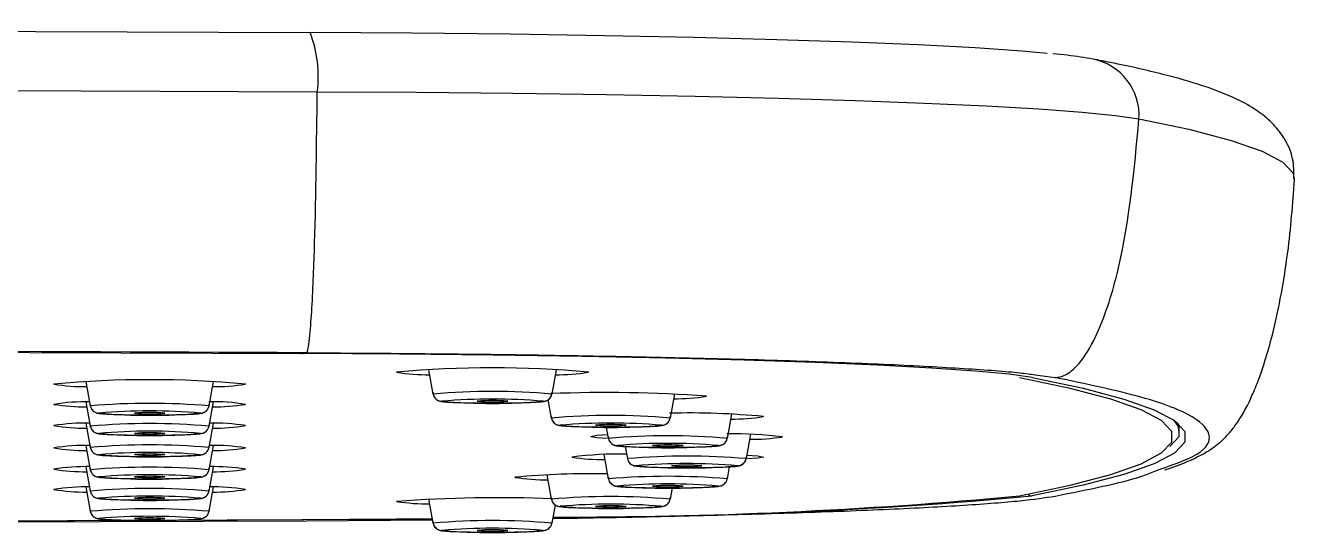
# Model space of a CAD drawing. Extents: x 4885 to 9138, y -729 to 2388.
# Drawn here: x 6292.75 to 6336.47, y 1045.98 to 1063.45 of the extents above; entities that cross this region are included whole.
import ezdxf

# ---------------------------------------------------------------- set-up
doc = ezdxf.new("R2010")
doc.units = 0
doc.header["$LTSCALE"] = 10
doc.header["$MEASUREMENT"] = 0
doc.layers.get('0').update_dxf_attribs({"linetype": 'CONTINUOUS'})

msp = doc.modelspace()

# ---------------------------------------------------------------- linework, layer by layer
for p, q in [((6305.546, 1051.502), (6305.554, 1051.51)), ((6306.802, 1050.751), (6306.654, 1051.589)), ((6311.037, 1051.589), (6310.889, 1050.751)), ((6312.146, 1051.502), (6312.138, 1051.51)), ((6293.735, 1051.093), (6293.743, 1051.101)), ((6294.992, 1050.341), (6294.844, 1051.179)), ((6299.227, 1051.179), (6299.079, 1050.341)), ((6300.335, 1051.093), (6300.327, 1051.101)), ((6327.531, 1051.411), (6328.222, 1051.321)), ((6310.875, 1049.922), (6310.763, 1050.555)), ((6315.11, 1050.76), (6314.962, 1049.922)), ((6316.218, 1050.674), (6316.21, 1050.682)), ((6293.735, 1050.395), (6293.743, 1050.403)), ((6294.992, 1049.643), (6294.844, 1050.481)), ((6299.227, 1050.481), (6299.079, 1049.643)), ((6300.335, 1050.395), (6300.327, 1050.403)), ((6294.992, 1048.91), (6294.844, 1049.748)), ((6299.227, 1049.748), (6299.079, 1048.91)), ((6317.075, 1050.062), (6316.927, 1049.224)), ((6318.183, 1049.976), (6318.175, 1049.984)), ((6332.485, 1049.478), (6332.485, 1049.677)), ((6293.735, 1049.662), (6293.743, 1049.67)), ((6300.335, 1049.662), (6300.327, 1049.67)), ((6312.243, 1049.286), (6312.235, 1049.278)), ((6312.839, 1049.224), (6312.771, 1049.615)), ((6317.727, 1049.364), (6317.579, 1048.526)), ((6318.827, 1049.286), (6318.835, 1049.278)), ((6293.735, 1048.894), (6293.743, 1048.902)), ((6294.992, 1048.142), (6294.844, 1048.98)), ((6299.227, 1048.98), (6299.079, 1048.142)), ((6300.335, 1048.894), (6300.327, 1048.902)), ((6313.418, 1048.943), (6313.492, 1048.526)), ((6311.583, 1048.58), (6311.591, 1048.588)), ((6312.839, 1047.828), (6312.692, 1048.666)), ((6318.183, 1048.58), (6318.175, 1048.588)), ((6293.735, 1048.161), (6293.743, 1048.169)), ((6294.992, 1047.41), (6294.844, 1048.247)), ((6299.227, 1048.247), (6299.079, 1047.41)), ((6300.335, 1048.161), (6300.327, 1048.169)), ((6310.875, 1047.13), (6310.727, 1047.968)), ((6317, 1048.246), (6316.927, 1047.828)), ((6294.992, 1046.712), (6294.844, 1047.549)), ((6299.227, 1047.549), (6299.079, 1046.712)), ((6309.618, 1047.882), (6309.626, 1047.89)), ((6315.031, 1047.52), (6314.962, 1047.13)), ((6293.735, 1047.463), (6293.743, 1047.471)), ((6300.335, 1047.463), (6300.327, 1047.471)), ((6305.546, 1047.054), (6305.554, 1047.062)), ((6306.802, 1046.302), (6306.654, 1047.14)), ((6311.001, 1046.934), (6310.889, 1046.302)), ((6290.441, 1046.379), (6296.603, 1046.404)), ((6302.342, 1046.413), (6290.466, 1046.364)), ((6290.475, 1046.34), (6302.442, 1046.385)), ((6297.83, 1046.409), (6302.287, 1046.428)), ((6302.442, 1046.385), (6306.782, 1046.416))]:
    msp.add_line(p, q)
at = {"flags": 128}
for points in [[(6074.512, 1063.197), (6093.44, 1063.273), (6112.41, 1063.335), (6131.412, 1063.383), (6150.44, 1063.418), (6169.483, 1063.438), (6188.535, 1063.445), (6207.587, 1063.438), (6226.631, 1063.418), (6245.658, 1063.383), (6264.661, 1063.335), (6283.63, 1063.273), (6302.559, 1063.197)], [(6327.946, 1062.479), (6327.076, 1062.557), (6325.47, 1062.668), (6323.51, 1062.771), (6321.223, 1062.866), (6318.638, 1062.951), (6315.79, 1063.026), (6312.716, 1063.088), (6309.457, 1063.138), (6306.057, 1063.174), (6302.559, 1063.197)], [(6302.807, 1061.151), (6283.837, 1061.227), (6264.826, 1061.289), (6245.782, 1061.337), (6226.714, 1061.372), (6207.629, 1061.393), (6188.535, 1061.4), (6169.442, 1061.393), (6150.357, 1061.372), (6131.288, 1061.337), (6112.244, 1061.289), (6093.233, 1061.227), (6074.263, 1061.151)], [(6331.112, 1060.217), (6330.308, 1060.335), (6329.153, 1060.449), (6327.66, 1060.559), (6325.846, 1060.662), (6323.73, 1060.758), (6321.337, 1060.846), (6318.692, 1060.924), (6315.826, 1060.992), (6312.769, 1061.05), (6309.557, 1061.096), (6306.224, 1061.129), (6302.807, 1061.151)], [(6336.473, 1058.133), (6336.429, 1058.345), (6336.074, 1058.721), (6335.363, 1059.097), (6334.299, 1059.472), (6332.881, 1059.846), (6331.112, 1060.217)], [(6074.728, 1052.143), (6093.621, 1052.219), (6112.554, 1052.281), (6131.521, 1052.329), (6150.512, 1052.363), (6169.52, 1052.384), (6188.535, 1052.391), (6207.551, 1052.384), (6226.558, 1052.363), (6245.55, 1052.329), (6264.516, 1052.281), (6283.45, 1052.219), (6302.342, 1052.143)], [(6302.287, 1052.128), (6302.291, 1052.133), (6302.295, 1052.143)], [(6327.435, 1051.316), (6326.642, 1051.429), (6325.48, 1051.539), (6323.964, 1051.644), (6322.114, 1051.742), (6319.956, 1051.831), (6317.516, 1051.912), (6314.829, 1051.982), (6311.928, 1052.041), (6308.853, 1052.088), (6305.643, 1052.122), (6302.342, 1052.143)], [(6326.992, 1047.243), (6328.739, 1047.61), (6330.138, 1047.979), (6331.189, 1048.349), (6331.891, 1048.72), (6332.241, 1049.092), (6332.241, 1049.464), (6331.891, 1049.836), (6331.189, 1050.207), (6330.138, 1050.577), (6328.739, 1050.946), (6326.992, 1051.313)], [(6327.435, 1051.316), (6329.184, 1050.948), (6330.585, 1050.579), (6331.638, 1050.208), (6332.34, 1049.836), (6332.691, 1049.464), (6332.691, 1049.092), (6332.34, 1048.719), (6331.638, 1048.348), (6330.585, 1047.977), (6329.184, 1047.608), (6327.435, 1047.24)], [(6332.173, 1048.943), (6332.491, 1049.292), (6332.491, 1049.664), (6332.425, 1049.773)], [(6332.289, 1049.872), (6332.441, 1049.664), (6332.485, 1049.478)], [(6312.805, 1049.343), (6312.434, 1049.317), (6312.235, 1049.278)], [(6312.794, 1049.214), (6312.434, 1049.239), (6312.235, 1049.278)], [(6317.6, 1048.645), (6317.984, 1048.619), (6318.183, 1048.58)], [(6318.183, 1048.58), (6317.984, 1048.541), (6317.629, 1048.516)], [(6302.287, 1046.428), (6305.536, 1046.449), (6306.774, 1046.461)], [(6302.342, 1046.413), (6302.338, 1046.418), (6302.334, 1046.429)], [(6306.777, 1046.445), (6305.643, 1046.434), (6302.342, 1046.413)]]:
    msp.add_lwpolyline(points, dxfattribs=at)
for centre, radius, start, end in [((6298.804, 1061.703), 4.041, 352.1457, 21.6896), ((6329.141, 1060.347), 1.975, 356.2252, 78.862), ((6308.846, 1015.759), 35.895, 84.7251, 95.2749), ((6306.627, 1058.149), 6.734, 260.7625, 270.4937), ((6311.065, 1058.15), 6.735, 269.5067, 279.2372), ((6297.035, 1015.357), 35.887, 84.7239, 95.2761), ((6294.815, 1057.726), 6.721, 260.7557, 270.5064), ((6299.256, 1057.726), 6.721, 269.4936, 279.2443), ((6308.846, 1027.218), 23.622, 85.0367, 94.9633), ((6307.097, 1050.803), 0.3, 190.0168, 270.0239), ((6308.846, 1030.352), 20.226, 85.0414, 94.9586), ((6310.594, 1050.803), 0.3, 269.9749, 349.9816), ((6312.738, 1003.078), 47.723, 85.8181, 92.2672), ((6315.137, 1057.321), 6.734, 269.5063, 279.2375), ((6294.87, 1043.332), 7.153, 89.191, 99.1256), ((6294.816, 1057.042), 6.734, 260.7626, 270.4935), ((6297.035, 1026.8), 23.63, 85.0384, 94.9616), ((6295.287, 1050.393), 0.3, 190.0122, 270.0177), ((6297.035, 1029.967), 20.202, 85.0354, 94.9646), ((6297.035, 1044.039), 6.078, 85.0444, 94.9556), ((6298.784, 1050.393), 0.3, 269.9814, 349.9886), ((6299.189, 1043.238), 7.248, 80.8983, 90.8709), ((6299.254, 1057.042), 6.734, 269.5065, 279.2374), ((6308.846, 1070.629), 20.202, 265.0354, 274.9646), ((6308.846, 1044.449), 6.077, 85.0442, 94.9558), ((6308.846, 1056.533), 6.053, 265.0242, 274.9758), ((6294.868, 1042.613), 7.139, 89.1994, 99.1306), ((6297.035, 1026.11), 23.622, 85.0367, 94.9633), ((6297.035, 1070.219), 20.202, 265.0354, 274.9646), ((6297.035, 1056.148), 6.078, 265.0444, 274.9556), ((6299.195, 1042.557), 7.196, 80.8843, 90.8345), ((6312.918, 1026.405), 23.606, 85.0332, 94.9668), ((6311.17, 1049.975), 0.3, 190.0264, 270.0171), ((6312.918, 1029.54), 20.21, 85.0374, 94.9626), ((6312.918, 1043.62), 6.077, 85.0442, 94.9558), ((6314.667, 1049.975), 0.3, 269.9841, 349.9752), ((6315.573, 1022.147), 27.951, 84.6409, 91.2842), ((6317.103, 1056.614), 6.726, 269.4973, 279.2406), ((6294.816, 1056.309), 6.734, 260.7626, 270.4935), ((6295.287, 1049.695), 0.3, 190.02, 270.0236), ((6297.035, 1029.245), 20.226, 85.0414, 94.9586), ((6297.035, 1069.521), 20.202, 265.0354, 274.9646), ((6297.035, 1043.341), 6.078, 85.0444, 94.9556), ((6297.035, 1055.426), 6.053, 265.0244, 274.9756), ((6298.784, 1049.695), 0.3, 269.9756, 349.9809), ((6299.254, 1056.309), 6.734, 269.5065, 279.2374), ((6312.918, 1069.801), 20.202, 265.0354, 274.9646), ((6312.918, 1055.705), 6.053, 265.0242, 274.9758), ((6314.883, 1025.691), 23.622, 85.0367, 94.9633), ((6317.102, 1035.119), 14.264, 83.0209, 90.7257), ((6317.756, 1055.912), 6.721, 269.4938, 279.2441), ((6294.869, 1041.834), 7.15, 89.2068, 99.126), ((6294.815, 1055.532), 6.725, 260.7592, 270.5029), ((6297.035, 1025.393), 23.606, 85.0333, 94.9667), ((6295.287, 1048.962), 0.3, 190.028, 270.0156), ((6298.784, 1048.962), 0.3, 269.9836, 349.9729), ((6299.208, 1041.891), 7.093, 80.8577, 90.7673), ((6299.255, 1055.532), 6.725, 269.4971, 279.2408), ((6313.135, 1049.277), 0.3, 190.0269, 270.003), ((6314.883, 1028.85), 20.202, 85.0354, 94.9646), ((6314.883, 1069.127), 20.226, 265.0414, 274.9586), ((6314.883, 1042.946), 6.053, 85.0242, 94.9758), ((6314.883, 1055.031), 6.077, 265.0442, 274.9558), ((6316.631, 1049.277), 0.3, 269.994, 349.9761), ((6297.035, 1028.528), 20.21, 85.0374, 94.9626), ((6297.035, 1068.789), 20.202, 265.0354, 274.9646), ((6297.035, 1042.608), 6.078, 85.0444, 94.9556), ((6297.035, 1054.693), 6.053, 265.0244, 274.9756), ((6313.297, 1034.636), 14.049, 89.3202, 97.0073), ((6312.664, 1055.227), 6.735, 260.7628, 270.4933), ((6315.535, 1024.985), 23.63, 85.0384, 94.9616), ((6313.787, 1048.579), 0.3, 190.0107, 270.0193), ((6317.284, 1048.579), 0.3, 269.9838, 349.9863), ((6294.875, 1041.061), 7.191, 89.17, 99.1155), ((6294.816, 1054.808), 6.734, 260.7626, 270.4935), ((6297.035, 1024.609), 23.622, 85.0367, 94.9633), ((6295.287, 1048.195), 0.3, 190.0254, 270.0045), ((6297.035, 1027.769), 20.202, 85.0354, 94.9646), ((6298.784, 1048.195), 0.3, 269.9946, 349.9754), ((6299.202, 1041.109), 7.143, 80.8709, 90.8092), ((6299.254, 1054.808), 6.734, 269.5065, 279.2374), ((6312.213, 1020.257), 27.747, 88.7676, 95.3655), ((6315.535, 1028.153), 20.202, 85.0354, 94.9646), ((6315.535, 1068.405), 20.202, 265.0354, 274.9646), ((6315.535, 1042.224), 6.077, 85.0442, 94.9558), ((6315.535, 1054.333), 6.077, 265.0442, 274.9558), ((6294.88, 1040.321), 7.234, 89.1373, 99.1068), ((6297.035, 1023.876), 23.622, 85.0367, 94.9633), ((6297.035, 1068.045), 20.226, 265.0414, 274.9586), ((6297.035, 1041.864), 6.053, 85.0244, 94.9756), ((6297.035, 1053.949), 6.078, 265.0444, 274.9556), ((6299.194, 1040.348), 7.206, 80.8874, 90.8362), ((6310.698, 1054.52), 6.726, 260.7594, 270.5027), ((6314.883, 1024.311), 23.606, 85.0333, 94.9667), ((6313.135, 1047.881), 0.3, 190.0295, 270.014), ((6314.883, 1027.446), 20.21, 85.0374, 94.9626), ((6314.883, 1067.707), 20.202, 265.0354, 274.9646), ((6314.883, 1041.526), 6.077, 85.0442, 94.9558), ((6314.883, 1053.611), 6.053, 265.0242, 274.9758), ((6316.631, 1047.881), 0.3, 269.9829, 349.9736), ((6294.815, 1054.097), 6.721, 260.7557, 270.5064), ((6295.287, 1047.462), 0.3, 190.02, 270.0236), ((6297.035, 1027.011), 20.226, 85.0414, 94.9586), ((6297.035, 1067.288), 20.202, 265.0354, 274.9646), ((6297.035, 1041.107), 6.078, 85.0444, 94.9556), ((6297.035, 1053.192), 6.053, 265.0244, 274.9756), ((6298.784, 1047.462), 0.3, 269.9756, 349.9809), ((6299.256, 1054.097), 6.721, 269.4936, 279.2443), ((6309.026, 999.449), 47.731, 87.7313, 94.1816), ((6306.627, 1053.7), 6.734, 260.7625, 270.4937), ((6312.918, 1023.597), 23.622, 85.0367, 94.9633), ((6311.17, 1047.183), 0.3, 190.0239, 270.006), ((6311.071, 1227.242), 180.744, 269.95325, 275.19436), ((6311.403, 1213.739), 167.224, 269.83703, 275.34925), ((6314.667, 1047.183), 0.3, 269.9951, 349.9778), ((6327.437, 1047.438), 0.198, 223.6373, 269.3815), ((6297.035, 1023.178), 23.622, 85.0367, 94.9633), ((6295.287, 1046.764), 0.3, 190.0254, 270.0045), ((6298.784, 1046.764), 0.3, 269.9946, 349.9754), ((6312.918, 1026.757), 20.202, 85.0354, 94.9646), ((6312.918, 1067.033), 20.226, 265.0414, 274.9586), ((6312.918, 1040.852), 6.053, 85.0242, 94.9758), ((6312.918, 1052.937), 6.077, 265.0442, 274.9558), ((6297.035, 1026.338), 20.202, 85.0354, 94.9646), ((6297.035, 1066.598), 20.21, 265.0374, 274.9626), ((6297.035, 1040.433), 6.053, 85.0244, 94.9756), ((6297.035, 1052.519), 6.078, 265.0444, 274.9556), ((6308.846, 1022.769), 23.622, 85.0367, 94.9633), ((6307.097, 1046.354), 0.3, 190.0168, 270.0239), ((6310.594, 1046.354), 0.3, 269.9749, 349.9816), ((6308.846, 1025.904), 20.226, 85.0414, 94.9586), ((6308.846, 1066.18), 20.202, 265.0354, 274.9646), ((6308.846, 1040), 6.077, 85.0442, 94.9558), ((6308.846, 1052.084), 6.053, 265.0242, 274.9758)]:
    msp.add_arc(centre, radius, start, end)
for points, knots in [([(6329.523, 1062.286), (6329.387, 1062.31), (6328.997, 1062.378), (6328.481, 1062.434), (6328.146, 1062.47)], [0, 0, 0, 0, 0.349368, 1, 1, 1, 1]), ([(6336.447, 1058.156), (6336.448, 1058.395), (6336.45, 1058.93), (6336.105, 1059.617), (6335.665, 1060.143), (6335.125, 1060.565), (6334.388, 1060.97), (6333.374, 1061.363), (6331.953, 1061.771), (6330.617, 1062.073), (6329.729, 1062.245), (6329.523, 1062.286)], [0, 0, 0, 0, 0.057502, 0.128611, 0.202784, 0.29045, 0.407615, 0.582032, 0.757309, 0.943458, 1, 1, 1, 1]), ([(6302.442, 1052.168), (6302.449, 1052.174), (6302.473, 1052.198), (6302.515, 1052.39), (6302.572, 1052.899), (6302.652, 1054.082), (6302.758, 1056.88), (6302.787, 1059.405), (6302.807, 1061.151)], [0, 0, 0, 0, 0.016961, 0.05963, 0.113244, 0.223873, 0.463351, 1, 1, 1, 1]), ([(6328.222, 1051.317), (6328.276, 1051.322), (6328.467, 1051.341), (6328.798, 1051.523), (6329.254, 1052.019), (6329.881, 1053.183), (6330.72, 1055.957), (6330.952, 1058.476), (6331.112, 1060.217)], [0, 0, 0, 0, 0.016959, 0.059628, 0.113244, 0.223873, 0.463348, 1, 1, 1, 1]), ([(6332.004, 1048.136), (6332.016, 1048.14), (6332.323, 1048.234), (6332.783, 1048.421), (6333.377, 1048.703), (6333.806, 1048.995), (6334.11, 1049.271), (6334.41, 1049.633), (6334.654, 1049.995), (6334.921, 1050.496), (6335.188, 1051.111), (6335.453, 1051.865), (6335.732, 1052.851), (6336.008, 1054.109), (6336.3, 1055.899), (6336.408, 1057.294), (6336.473, 1058.133)], [0, 0, 0, 0, 0.007644, 0.200117, 0.375077, 0.539554, 0.627238, 0.675519, 0.722538, 0.758542, 0.786418, 0.817296, 0.84749, 0.884952, 0.930827, 1, 1, 1, 1]), ([(6302.442, 1052.171), (6291.632, 1052.214), (6270.022, 1052.301), (6237.466, 1052.38), (6204.855, 1052.421), (6172.216, 1052.421), (6139.605, 1052.38), (6107.049, 1052.301), (6085.439, 1052.214), (6074.629, 1052.171)], [0, 0, 0, 0, 0.142913, 0.285691, 0.428514, 0.571485, 0.714307, 0.857085, 1, 1, 1, 1]), ([(6302.442, 1052.171), (6304.002, 1052.162), (6307.124, 1052.143), (6311.567, 1052.082), (6315.702, 1052), (6319.401, 1051.896), (6322.605, 1051.773), (6325.16, 1051.633), (6326.834, 1051.511), (6327.369, 1051.435), (6327.531, 1051.411)], [0, 0, 0, 0, 0.134557, 0.269101, 0.403665, 0.538201, 0.672765, 0.807301, 0.941858, 1, 1, 1, 1]), ([(6331.658, 1048.099), (6332.138, 1048.263), (6333.281, 1048.655), (6333.71, 1049.278), (6333.136, 1049.962), (6331.419, 1050.645), (6329.288, 1051.095), (6328.222, 1051.321)], [0, 0, 0, 0, 0.153583, 0.365286, 0.576984, 0.788297, 1, 1, 1, 1]), ([(6306.797, 1050.803), (6306.801, 1050.765), (6306.809, 1050.697), (6306.858, 1050.615), (6306.914, 1050.561), (6306.966, 1050.529), (6307.011, 1050.512), (6307.055, 1050.499), (6307.149, 1050.483), (6307.351, 1050.468), (6307.837, 1050.451), (6308.32, 1050.443), (6308.62, 1050.443), (6308.692, 1050.443)], [0, 0, 0, 0, 0.0399977, 0.0725901, 0.1005304, 0.1253402, 0.14869, 0.1778551, 0.2344308, 0.4621174, 0.6888057, 0.9254436, 1, 1, 1, 1]), ([(6308.692, 1050.443), (6308.844, 1050.443), (6309.22, 1050.442), (6309.794, 1050.45), (6310.305, 1050.466), (6310.541, 1050.484), (6310.638, 1050.499), (6310.708, 1050.521), (6310.776, 1050.559), (6310.841, 1050.623), (6310.886, 1050.71), (6310.891, 1050.774), (6310.894, 1050.803)], [0, 0, 0, 0, 0.142926, 0.352505, 0.562939, 0.778486, 0.84991, 0.881817, 0.908021, 0.938484, 0.972504, 1, 1, 1, 1]), ([(6294.987, 1050.393), (6294.991, 1050.355), (6294.999, 1050.287), (6295.048, 1050.205), (6295.103, 1050.151), (6295.156, 1050.12), (6295.2, 1050.102), (6295.245, 1050.09), (6295.339, 1050.074), (6295.541, 1050.059), (6296.026, 1050.042), (6296.51, 1050.033), (6296.809, 1050.033), (6296.881, 1050.033)], [0, 0, 0, 0, 0.0399789, 0.0725876, 0.1005263, 0.1253339, 0.1486756, 0.1778539, 0.234418, 0.4621077, 0.6887973, 0.9254382, 1, 1, 1, 1]), ([(6296.881, 1050.033), (6297.034, 1050.033), (6297.41, 1050.032), (6297.984, 1050.04), (6298.495, 1050.056), (6298.73, 1050.074), (6298.828, 1050.089), (6298.897, 1050.111), (6298.966, 1050.149), (6299.031, 1050.214), (6299.076, 1050.3), (6299.081, 1050.365), (6299.084, 1050.393)], [0, 0, 0, 0, 0.1429277, 0.3525045, 0.5629467, 0.7784984, 0.8499224, 0.8818328, 0.9080315, 0.9384875, 0.9725221, 1, 1, 1, 1]), ([(6294.987, 1049.695), (6294.991, 1049.657), (6294.999, 1049.589), (6295.048, 1049.507), (6295.103, 1049.453), (6295.156, 1049.422), (6295.2, 1049.404), (6295.245, 1049.392), (6295.339, 1049.375), (6295.541, 1049.361), (6296.026, 1049.344), (6296.51, 1049.335), (6296.809, 1049.335), (6296.881, 1049.335)], [0, 0, 0, 0, 0.040001, 0.072592, 0.100526, 0.125339, 0.148686, 0.177861, 0.234426, 0.462113, 0.6888, 0.925439, 1, 1, 1, 1]), ([(6296.881, 1049.335), (6297.034, 1049.335), (6297.41, 1049.334), (6297.984, 1049.342), (6298.495, 1049.358), (6298.73, 1049.376), (6298.828, 1049.391), (6298.897, 1049.413), (6298.966, 1049.451), (6299.031, 1049.516), (6299.076, 1049.602), (6299.081, 1049.667), (6299.084, 1049.695)], [0, 0, 0, 0, 0.142925, 0.352499, 0.562938, 0.778486, 0.84991, 0.881816, 0.90802, 0.938484, 0.972504, 1, 1, 1, 1]), ([(6310.87, 1049.974), (6310.874, 1049.937), (6310.881, 1049.868), (6310.931, 1049.786), (6310.986, 1049.732), (6311.039, 1049.701), (6311.083, 1049.683), (6311.128, 1049.671), (6311.222, 1049.655), (6311.424, 1049.64), (6311.909, 1049.623), (6312.393, 1049.614), (6312.692, 1049.615), (6312.764, 1049.615)], [0, 0, 0, 0, 0.040001, 0.072593, 0.10053, 0.125337, 0.148684, 0.177858, 0.234423, 0.462112, 0.688797, 0.925439, 1, 1, 1, 1]), ([(6312.764, 1049.615), (6312.917, 1049.614), (6313.293, 1049.613), (6313.867, 1049.622), (6314.378, 1049.638), (6314.613, 1049.655), (6314.711, 1049.67), (6314.78, 1049.692), (6314.849, 1049.73), (6314.914, 1049.795), (6314.959, 1049.882), (6314.964, 1049.946), (6314.966, 1049.974)], [0, 0, 0, 0, 0.1429255, 0.3524969, 0.5629377, 0.7784844, 0.8499095, 0.8818145, 0.9080217, 0.9384846, 0.9725046, 1, 1, 1, 1]), ([(6312.835, 1049.276), (6312.839, 1049.239), (6312.846, 1049.17), (6312.896, 1049.088), (6312.951, 1049.035), (6313.004, 1049.003), (6313.048, 1048.985), (6313.093, 1048.973), (6313.186, 1048.957), (6313.389, 1048.942), (6313.874, 1048.925), (6314.358, 1048.916), (6314.657, 1048.917), (6314.729, 1048.917)], [0, 0, 0, 0, 0.04, 0.072592, 0.100525, 0.125339, 0.148689, 0.177854, 0.23443, 0.462116, 0.688805, 0.925443, 1, 1, 1, 1]), ([(6314.729, 1048.917), (6314.882, 1048.916), (6315.258, 1048.915), (6315.831, 1048.924), (6316.343, 1048.94), (6316.578, 1048.958), (6316.675, 1048.972), (6316.745, 1048.994), (6316.813, 1049.032), (6316.879, 1049.097), (6316.924, 1049.184), (6316.929, 1049.248), (6316.931, 1049.276)], [0, 0, 0, 0, 0.142924, 0.352498, 0.562937, 0.778482, 0.849903, 0.881814, 0.908018, 0.938468, 0.972504, 1, 1, 1, 1]), ([(6294.987, 1048.962), (6294.991, 1048.925), (6294.999, 1048.856), (6295.048, 1048.774), (6295.103, 1048.72), (6295.156, 1048.689), (6295.2, 1048.671), (6295.245, 1048.659), (6295.339, 1048.643), (6295.541, 1048.628), (6296.026, 1048.611), (6296.51, 1048.602), (6296.809, 1048.602), (6296.881, 1048.602)], [0, 0, 0, 0, 0.039979, 0.072587, 0.100526, 0.125339, 0.148686, 0.177852, 0.234426, 0.462114, 0.688803, 0.925438, 1, 1, 1, 1]), ([(6296.881, 1048.602), (6297.034, 1048.602), (6297.41, 1048.601), (6297.984, 1048.609), (6298.495, 1048.625), (6298.73, 1048.643), (6298.828, 1048.658), (6298.897, 1048.68), (6298.966, 1048.718), (6299.031, 1048.783), (6299.076, 1048.869), (6299.081, 1048.934), (6299.084, 1048.962)], [0, 0, 0, 0, 0.142926, 0.352503, 0.562937, 0.778485, 0.849909, 0.881816, 0.90802, 0.938484, 0.972504, 1, 1, 1, 1]), ([(6313.487, 1048.578), (6313.491, 1048.541), (6313.499, 1048.472), (6313.548, 1048.39), (6313.603, 1048.337), (6313.656, 1048.305), (6313.7, 1048.287), (6313.745, 1048.275), (6313.838, 1048.259), (6314.043, 1048.244), (6314.473, 1048.228), (6314.836, 1048.223), (6314.992, 1048.221)], [0, 0, 0, 0, 0.046523, 0.084471, 0.116965, 0.145851, 0.173013, 0.206958, 0.272792, 0.537753, 0.801544, 1, 1, 1, 1]), ([(6314.992, 1048.221), (6315.05, 1048.22), (6315.31, 1048.216), (6315.847, 1048.217), (6316.482, 1048.225), (6316.996, 1048.242), (6317.23, 1048.26), (6317.328, 1048.274), (6317.397, 1048.296), (6317.466, 1048.334), (6317.531, 1048.399), (6317.576, 1048.486), (6317.581, 1048.55), (6317.584, 1048.578)], [0, 0, 0, 0, 0.052972, 0.239542, 0.425494, 0.61221, 0.803463, 0.866836, 0.895148, 0.918401, 0.94542, 0.97562, 1, 1, 1, 1]), ([(6294.987, 1048.195), (6294.991, 1048.157), (6294.999, 1048.088), (6295.048, 1048.006), (6295.103, 1047.953), (6295.156, 1047.921), (6295.2, 1047.903), (6295.245, 1047.891), (6295.338, 1047.875), (6295.543, 1047.86), (6295.973, 1047.844), (6296.336, 1047.839), (6296.492, 1047.837)], [0, 0, 0, 0, 0.046546, 0.084471, 0.116983, 0.145858, 0.173026, 0.206967, 0.272802, 0.537758, 0.801552, 1, 1, 1, 1]), ([(6296.492, 1047.837), (6296.55, 1047.837), (6296.81, 1047.832), (6297.347, 1047.833), (6297.982, 1047.841), (6298.496, 1047.858), (6298.73, 1047.876), (6298.828, 1047.89), (6298.897, 1047.912), (6298.966, 1047.95), (6299.031, 1048.015), (6299.076, 1048.102), (6299.081, 1048.166), (6299.084, 1048.195)], [0, 0, 0, 0, 0.052973, 0.23954, 0.425489, 0.6122, 0.80345, 0.866822, 0.895135, 0.918385, 0.945404, 0.975604, 1, 1, 1, 1]), ([(6328.222, 1047.235), (6329.36, 1047.46), (6330.809, 1047.747), (6331.508, 1048.036), (6331.658, 1048.099)], [0, 0, 0, 0, 0.7857289, 1, 1, 1, 1]), ([(6312.835, 1047.88), (6312.839, 1047.843), (6312.846, 1047.774), (6312.896, 1047.692), (6312.951, 1047.639), (6313.004, 1047.607), (6313.048, 1047.589), (6313.093, 1047.577), (6313.186, 1047.561), (6313.391, 1047.546), (6313.821, 1047.53), (6314.184, 1047.525), (6314.34, 1047.523)], [0, 0, 0, 0, 0.046522, 0.08447, 0.11698, 0.145855, 0.173027, 0.206966, 0.272801, 0.537759, 0.801555, 1, 1, 1, 1]), ([(6314.34, 1047.523), (6314.398, 1047.522), (6314.658, 1047.518), (6315.195, 1047.519), (6315.83, 1047.527), (6316.343, 1047.544), (6316.578, 1047.561), (6316.675, 1047.576), (6316.745, 1047.598), (6316.814, 1047.636), (6316.879, 1047.701), (6316.924, 1047.788), (6316.929, 1047.852), (6316.931, 1047.88)], [0, 0, 0, 0, 0.052978, 0.239542, 0.425493, 0.612207, 0.803456, 0.866828, 0.895139, 0.918389, 0.945418, 0.975603, 1, 1, 1, 1]), ([(6294.987, 1047.462), (6294.991, 1047.424), (6294.999, 1047.355), (6295.048, 1047.273), (6295.103, 1047.22), (6295.156, 1047.188), (6295.2, 1047.17), (6295.245, 1047.158), (6295.339, 1047.142), (6295.543, 1047.127), (6295.973, 1047.111), (6296.336, 1047.106), (6296.492, 1047.105)], [0, 0, 0, 0, 0.046546, 0.084472, 0.116984, 0.145859, 0.173028, 0.206968, 0.272793, 0.537763, 0.80155, 1, 1, 1, 1]), ([(6296.492, 1047.105), (6296.55, 1047.104), (6296.81, 1047.099), (6297.347, 1047.1), (6297.982, 1047.108), (6298.496, 1047.125), (6298.73, 1047.143), (6298.828, 1047.157), (6298.897, 1047.179), (6298.966, 1047.217), (6299.031, 1047.282), (6299.076, 1047.369), (6299.081, 1047.433), (6299.084, 1047.462)], [0, 0, 0, 0, 0.052976, 0.239544, 0.425494, 0.612212, 0.803455, 0.866828, 0.895138, 0.918388, 0.945418, 0.975604, 1, 1, 1, 1]), ([(6310.87, 1047.182), (6310.874, 1047.145), (6310.881, 1047.076), (6310.931, 1046.994), (6310.986, 1046.941), (6311.039, 1046.909), (6311.083, 1046.891), (6311.128, 1046.879), (6311.222, 1046.863), (6311.426, 1046.848), (6311.856, 1046.832), (6312.219, 1046.827), (6312.375, 1046.825)], [0, 0, 0, 0, 0.0465463, 0.0844739, 0.1169839, 0.1458522, 0.17303, 0.2069692, 0.272795, 0.5377663, 0.8015498, 1, 1, 1, 1]), ([(6310.919, 1046.469), (6311.118, 1046.472), (6312.8, 1046.493), (6315.684, 1046.557), (6319.407, 1046.66), (6322.599, 1046.783), (6325.178, 1046.922), (6327.158, 1047.074), (6327.867, 1047.182), (6328.222, 1047.235)], [0, 0, 0, 0, 0.02194, 0.184933, 0.34796, 0.510953, 0.67398, 0.836982, 1, 1, 1, 1]), ([(6312.375, 1046.825), (6312.433, 1046.824), (6312.693, 1046.82), (6313.23, 1046.821), (6313.865, 1046.829), (6314.379, 1046.846), (6314.613, 1046.864), (6314.711, 1046.878), (6314.78, 1046.9), (6314.849, 1046.938), (6314.914, 1047.003), (6314.959, 1047.09), (6314.964, 1047.154), (6314.966, 1047.182)], [0, 0, 0, 0, 0.0529779, 0.2395443, 0.425491, 0.6122091, 0.8034501, 0.8668224, 0.895134, 0.9183868, 0.9454047, 0.9756042, 1, 1, 1, 1]), ([(6294.987, 1046.764), (6294.991, 1046.726), (6294.999, 1046.657), (6295.048, 1046.575), (6295.103, 1046.522), (6295.156, 1046.49), (6295.2, 1046.472), (6295.245, 1046.46), (6295.339, 1046.444), (6295.543, 1046.429), (6295.973, 1046.413), (6296.336, 1046.408), (6296.492, 1046.407)], [0, 0, 0, 0, 0.046524, 0.084451, 0.116964, 0.145833, 0.173011, 0.206952, 0.272778, 0.537744, 0.801545, 1, 1, 1, 1]), ([(6296.492, 1046.407), (6296.55, 1046.406), (6296.81, 1046.401), (6297.347, 1046.402), (6297.982, 1046.41), (6298.496, 1046.427), (6298.73, 1046.445), (6298.828, 1046.459), (6298.897, 1046.481), (6298.966, 1046.519), (6299.031, 1046.584), (6299.076, 1046.671), (6299.081, 1046.735), (6299.084, 1046.764)], [0, 0, 0, 0, 0.052977, 0.239546, 0.425497, 0.612217, 0.803462, 0.866842, 0.895149, 0.918399, 0.945422, 0.97562, 1, 1, 1, 1]), ([(6306.797, 1046.354), (6306.801, 1046.316), (6306.809, 1046.248), (6306.858, 1046.166), (6306.914, 1046.112), (6306.966, 1046.08), (6307.011, 1046.063), (6307.055, 1046.05), (6307.149, 1046.034), (6307.353, 1046.02), (6307.784, 1046.003), (6308.147, 1045.999), (6308.302, 1045.997)], [0, 0, 0, 0, 0.046545, 0.084472, 0.116986, 0.145856, 0.173028, 0.206967, 0.272803, 0.537758, 0.801552, 1, 1, 1, 1]), ([(6308.302, 1045.997), (6308.36, 1045.996), (6308.621, 1045.992), (6309.157, 1045.993), (6309.792, 1046.001), (6310.306, 1046.017), (6310.541, 1046.035), (6310.638, 1046.05), (6310.708, 1046.072), (6310.776, 1046.11), (6310.841, 1046.174), (6310.886, 1046.261), (6310.891, 1046.325), (6310.894, 1046.354)], [0, 0, 0, 0, 0.052975, 0.239538, 0.425493, 0.612207, 0.803456, 0.866828, 0.895139, 0.918389, 0.945418, 0.975603, 1, 1, 1, 1])]:
    msp.add_open_spline(points, degree=3, knots=knots)

doc.saveas('drawing.dxf')
